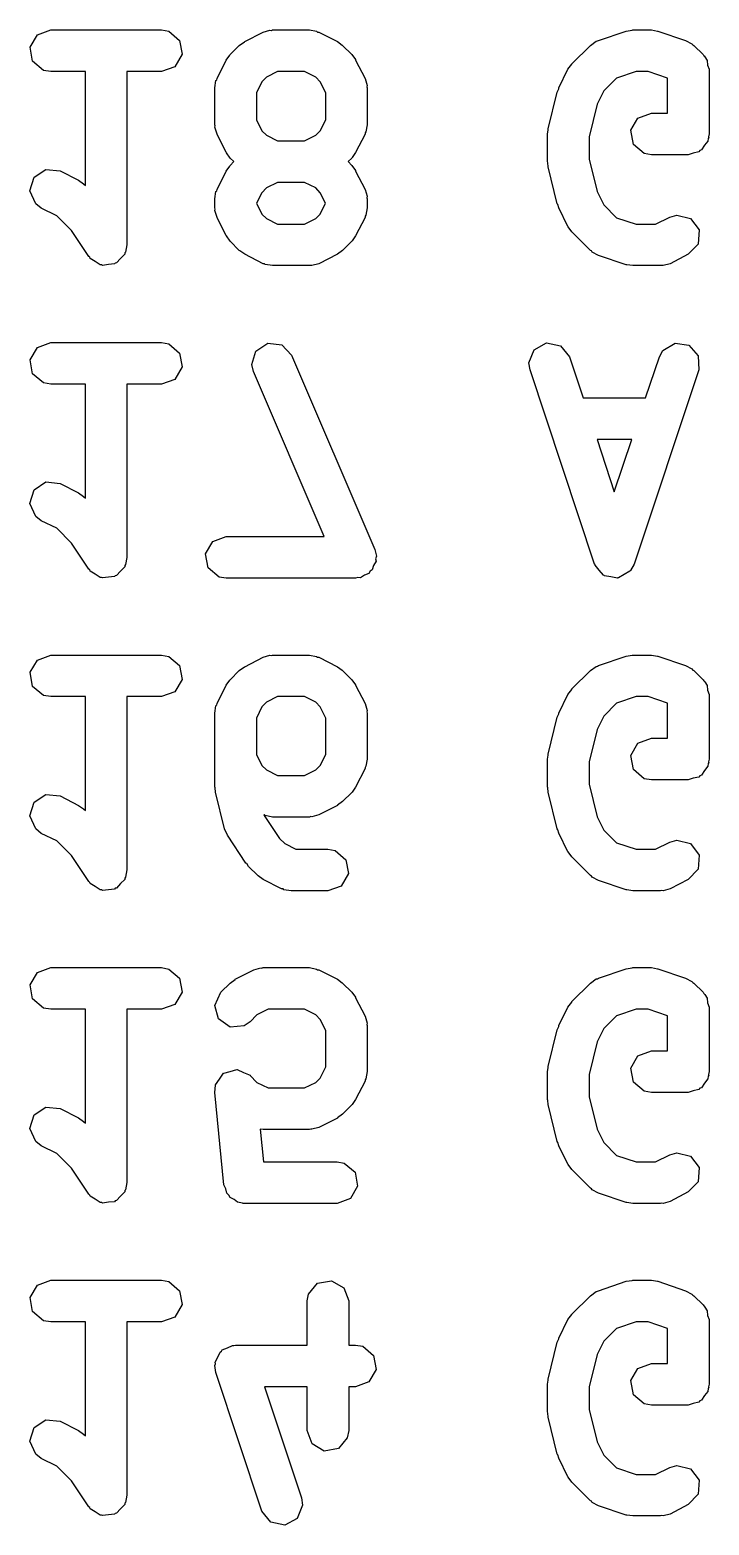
# Model space of a CAD drawing. Extents: x 101.2 to 197.2, y -144.3 to -85.8.
# Drawn here: x 113.16 to 115.61, y -114.36 to -108.96 of the extents above; entities that cross this region are included whole.
import ezdxf

# ---------------------------------------------------------------- set-up
doc = ezdxf.new("R2010")
doc.units = 0
doc.layers.add('BLACK', color=7, linetype='CONTINUOUS')

msp = doc.modelspace()

# ---------------------------------------------------------------- linework, layer by layer
at = {"layer": 'BLACK', "linetype": 'CONTINUOUS'}
for p, q in [((113.158, -109.026), (113.184, -108.982)), ((113.184, -108.982), (113.232, -108.964)), ((113.232, -108.964), (113.632, -108.964)), ((113.632, -108.964), (113.658, -108.969)), ((113.658, -108.969), (113.697, -109.002)), ((113.697, -109.002), (113.706, -109.052)), ((113.931, -109.007), (113.932, -109.006)), ((113.932, -109.006), (113.998, -108.972)), ((113.998, -108.972), (114.023, -108.965)), ((114.023, -108.965), (114.028, -108.966)), ((114.028, -108.966), (114.032, -108.964)), ((114.032, -108.964), (114.165, -108.964)), ((114.165, -108.964), (114.191, -108.969)), ((114.191, -108.969), (114.194, -108.972)), ((114.194, -108.972), (114.199, -108.972)), ((114.199, -108.972), (114.266, -109.006)), ((114.266, -109.006), (114.284, -109.019)), ((115.179, -109.02), (115.2, -109.005)), ((115.2, -109.005), (115.205, -109.004)), ((115.205, -109.004), (115.208, -109.002)), ((115.208, -109.002), (115.308, -108.968)), ((115.308, -108.968), (115.33, -108.965)), ((115.33, -108.965), (115.332, -108.964)), ((115.332, -108.964), (115.399, -108.964)), ((115.399, -108.964), (115.421, -108.968)), ((115.421, -108.968), (115.422, -108.968)), ((115.422, -108.968), (115.522, -109.002)), ((115.522, -109.002), (115.545, -109.014)), ((113.167, -109.077), (113.158, -109.026)), ((113.706, -109.052), (113.68, -109.097)), ((113.865, -109.073), (113.878, -109.055)), ((113.878, -109.055), (113.879, -109.053)), ((113.879, -109.053), (113.912, -109.02)), ((113.912, -109.02), (113.931, -109.007)), ((114.284, -109.019), (114.285, -109.02)), ((114.285, -109.02), (114.318, -109.053)), ((114.318, -109.053), (114.331, -109.071)), ((115.112, -109.086), (115.179, -109.02)), ((115.545, -109.014), (115.548, -109.018)), ((115.548, -109.018), (115.552, -109.02)), ((115.552, -109.02), (115.585, -109.053)), ((115.585, -109.053), (115.588, -109.057)), ((115.588, -109.057), (115.589, -109.058)), ((115.589, -109.058), (115.591, -109.061)), ((113.206, -109.11), (113.167, -109.077)), ((113.232, -109.114), (113.206, -109.11)), ((113.68, -109.097), (113.632, -109.114)), ((113.832, -109.139), (113.865, -109.073)), ((114.331, -109.071), (114.332, -109.073)), ((114.332, -109.073), (114.366, -109.139)), ((115.065, -109.173), (115.098, -109.106)), ((115.098, -109.106), (115.112, -109.088)), ((115.112, -109.088), (115.112, -109.086)), ((115.591, -109.061), (115.6, -109.074)), ((115.6, -109.074), (115.601, -109.091)), ((115.601, -109.091), (115.607, -109.106)), ((115.607, -109.106), (115.607, -109.339)), ((113.357, -109.114), (113.232, -109.114)), ((113.357, -109.525), (113.357, -109.114)), ((113.632, -109.114), (113.507, -109.114)), ((113.507, -109.114), (113.507, -109.739)), ((113.824, -109.173), (113.828, -109.147)), ((113.828, -109.147), (113.831, -109.144)), ((113.831, -109.144), (113.832, -109.139)), ((113.994, -109.151), (113.974, -109.191)), ((114.01, -109.134), (113.994, -109.151)), ((114.05, -109.114), (114.01, -109.134)), ((114.148, -109.114), (114.05, -109.114)), ((114.188, -109.134), (114.148, -109.114)), ((114.204, -109.151), (114.188, -109.134)), ((114.224, -109.191), (114.204, -109.151)), ((114.366, -109.139), (114.373, -109.164)), ((114.373, -109.164), (114.372, -109.169)), ((115.273, -109.138), (115.227, -109.184)), ((115.344, -109.114), (115.273, -109.138)), ((115.387, -109.114), (115.344, -109.114)), ((115.457, -109.138), (115.387, -109.114)), ((115.457, -109.264), (115.457, -109.138)), ((113.824, -109.306), (113.824, -109.173)), ((113.974, -109.191), (113.974, -109.288)), ((114.224, -109.288), (114.224, -109.191)), ((114.372, -109.169), (114.374, -109.173)), ((114.374, -109.173), (114.374, -109.306)), ((115.026, -109.321), (115.059, -109.188)), ((115.059, -109.188), (115.065, -109.176)), ((115.065, -109.176), (115.065, -109.173)), ((115.227, -109.184), (115.203, -109.232)), ((115.203, -109.232), (115.174, -109.349)), ((115.35, -109.282), (115.399, -109.264)), ((115.399, -109.264), (115.457, -109.264)), ((113.825, -109.31), (113.824, -109.306)), ((113.824, -109.315), (113.825, -109.31)), ((113.832, -109.34), (113.824, -109.315)), ((113.974, -109.288), (113.994, -109.328)), ((113.994, -109.328), (114.01, -109.344)), ((114.188, -109.344), (114.204, -109.328)), ((114.204, -109.328), (114.224, -109.288)), ((114.374, -109.306), (114.369, -109.332)), ((115.024, -109.339), (115.026, -109.325)), ((115.026, -109.325), (115.026, -109.321)), ((115.325, -109.326), (115.35, -109.282)), ((115.334, -109.377), (115.325, -109.326)), ((113.865, -109.406), (113.832, -109.34)), ((114.01, -109.344), (114.05, -109.364)), ((114.05, -109.364), (114.148, -109.364)), ((114.148, -109.364), (114.188, -109.344)), ((114.366, -109.34), (114.332, -109.406)), ((114.369, -109.332), (114.366, -109.335)), ((114.366, -109.335), (114.366, -109.34)), ((115.024, -109.439), (115.024, -109.339)), ((115.174, -109.349), (115.174, -109.43)), ((115.373, -109.41), (115.334, -109.377)), ((115.59, -109.38), (115.58, -109.397)), ((115.602, -109.365), (115.59, -109.38)), ((115.604, -109.355), (115.602, -109.365)), ((115.606, -109.352), (115.604, -109.355)), ((115.607, -109.339), (115.605, -109.349)), ((115.605, -109.349), (115.606, -109.352)), ((113.866, -109.407), (113.865, -109.406)), ((113.879, -109.426), (113.866, -109.407)), ((113.893, -109.439), (113.879, -109.426)), ((114.318, -109.426), (114.305, -109.439)), ((114.319, -109.424), (114.318, -109.426)), ((114.332, -109.406), (114.319, -109.424)), ((115.174, -109.43), (115.203, -109.547)), ((115.399, -109.414), (115.373, -109.41)), ((115.532, -109.414), (115.399, -109.414)), ((115.55, -109.408), (115.532, -109.414)), ((115.57, -109.404), (115.55, -109.408)), ((115.574, -109.399), (115.57, -109.404)), ((115.58, -109.397), (115.574, -109.399)), ((113.172, -109.495), (113.215, -109.467)), ((113.215, -109.467), (113.266, -109.472)), ((113.266, -109.472), (113.332, -109.506)), ((113.832, -109.539), (113.865, -109.473)), ((113.865, -109.473), (113.878, -109.455)), ((113.878, -109.455), (113.879, -109.453)), ((113.879, -109.453), (113.893, -109.439)), ((114.305, -109.439), (114.318, -109.453)), ((114.318, -109.453), (114.331, -109.471)), ((114.331, -109.471), (114.332, -109.473)), ((114.332, -109.473), (114.366, -109.539)), ((115.025, -109.443), (115.024, -109.439)), ((115.026, -109.458), (115.025, -109.443)), ((115.059, -109.591), (115.026, -109.458)), ((113.157, -109.544), (113.172, -109.495)), ((113.178, -109.591), (113.157, -109.544)), ((113.332, -109.506), (113.35, -109.519)), ((113.35, -109.519), (113.352, -109.52)), ((113.352, -109.52), (113.357, -109.525)), ((113.828, -109.547), (113.831, -109.544)), ((113.831, -109.544), (113.832, -109.539)), ((114.01, -109.534), (113.994, -109.551)), ((114.05, -109.514), (114.01, -109.534)), ((114.148, -109.514), (114.05, -109.514)), ((114.188, -109.534), (114.148, -109.514)), ((114.204, -109.551), (114.188, -109.534)), ((114.366, -109.539), (114.373, -109.564)), ((113.198, -109.607), (113.178, -109.591)), ((113.824, -109.573), (113.828, -109.547)), ((113.824, -109.606), (113.824, -109.573)), ((113.994, -109.551), (113.974, -109.589)), ((113.974, -109.589), (113.994, -109.628)), ((114.223, -109.589), (114.204, -109.551)), ((114.204, -109.628), (114.223, -109.589)), ((114.373, -109.564), (114.372, -109.569)), ((114.372, -109.569), (114.374, -109.573)), ((114.374, -109.573), (114.374, -109.606)), ((115.061, -109.594), (115.059, -109.591)), ((115.065, -109.606), (115.061, -109.594)), ((115.203, -109.547), (115.227, -109.595)), ((115.227, -109.595), (115.273, -109.641)), ((113.254, -109.634), (113.198, -109.607)), ((113.307, -109.687), (113.254, -109.634)), ((113.825, -109.61), (113.824, -109.606)), ((113.824, -109.615), (113.825, -109.61)), ((113.832, -109.64), (113.824, -109.615)), ((113.865, -109.706), (113.832, -109.64)), ((113.994, -109.628), (114.01, -109.644)), ((114.01, -109.644), (114.05, -109.664)), ((114.148, -109.664), (114.188, -109.644)), ((114.188, -109.644), (114.204, -109.628)), ((114.366, -109.64), (114.332, -109.706)), ((114.369, -109.632), (114.366, -109.635)), ((114.366, -109.635), (114.366, -109.64)), ((114.374, -109.606), (114.369, -109.632)), ((115.098, -109.673), (115.065, -109.606)), ((115.273, -109.641), (115.344, -109.664)), ((115.414, -109.664), (115.465, -109.639)), ((115.465, -109.639), (115.49, -109.632)), ((115.49, -109.632), (115.54, -109.644)), ((115.54, -109.644), (115.571, -109.685)), ((113.37, -109.781), (113.307, -109.687)), ((113.866, -109.707), (113.865, -109.706)), ((114.05, -109.664), (114.148, -109.664)), ((114.332, -109.706), (114.319, -109.724)), ((115.099, -109.674), (115.098, -109.673)), ((115.112, -109.692), (115.099, -109.674)), ((115.179, -109.759), (115.112, -109.692)), ((115.344, -109.664), (115.414, -109.664)), ((115.571, -109.685), (115.567, -109.736)), ((113.507, -109.739), (113.502, -109.765)), ((113.879, -109.726), (113.866, -109.707)), ((113.912, -109.759), (113.879, -109.726)), ((113.914, -109.76), (113.912, -109.759)), ((113.932, -109.773), (113.914, -109.76)), ((114.285, -109.759), (114.267, -109.772)), ((114.318, -109.726), (114.285, -109.759)), ((114.319, -109.724), (114.318, -109.726)), ((115.183, -109.761), (115.179, -109.759)), ((115.567, -109.736), (115.532, -109.773)), ((113.373, -109.784), (113.37, -109.781)), ((113.375, -109.788), (113.373, -109.784)), ((113.393, -109.799), (113.375, -109.788)), ((113.411, -109.811), (113.393, -109.799)), ((113.415, -109.811), (113.411, -109.811)), ((113.419, -109.813), (113.415, -109.811)), ((113.44, -109.81), (113.419, -109.813)), ((113.462, -109.808), (113.44, -109.81)), ((113.465, -109.805), (113.462, -109.808)), ((113.47, -109.804), (113.465, -109.805)), ((113.484, -109.788), (113.47, -109.804)), ((113.499, -109.773), (113.484, -109.788)), ((113.5, -109.768), (113.499, -109.773)), ((113.502, -109.765), (113.5, -109.768)), ((113.998, -109.807), (113.932, -109.773)), ((114.003, -109.807), (113.998, -109.807)), ((114.006, -109.81), (114.003, -109.807)), ((114.032, -109.814), (114.006, -109.81)), ((114.165, -109.814), (114.032, -109.814)), ((114.17, -109.813), (114.165, -109.814)), ((114.174, -109.814), (114.17, -109.813)), ((114.199, -109.807), (114.174, -109.814)), ((114.266, -109.773), (114.199, -109.807)), ((114.267, -109.772), (114.266, -109.773)), ((115.185, -109.765), (115.183, -109.761)), ((115.208, -109.777), (115.185, -109.765)), ((115.308, -109.811), (115.208, -109.777)), ((115.31, -109.811), (115.308, -109.811)), ((115.332, -109.814), (115.31, -109.811)), ((115.432, -109.814), (115.332, -109.814)), ((115.436, -109.813), (115.432, -109.814)), ((115.441, -109.814), (115.436, -109.813)), ((115.466, -109.807), (115.441, -109.814)), ((115.532, -109.773), (115.466, -109.807)), ((113.158, -110.153), (113.184, -110.109)), ((113.184, -110.109), (113.232, -110.091)), ((113.232, -110.091), (113.632, -110.091)), ((113.632, -110.091), (113.658, -110.096)), ((113.658, -110.096), (113.697, -110.129)), ((113.697, -110.129), (113.706, -110.179)), ((113.957, -110.171), (113.972, -110.122)), ((113.972, -110.122), (114.015, -110.093)), ((114.015, -110.093), (114.066, -110.1)), ((114.066, -110.1), (114.101, -110.137)), ((114.101, -110.137), (114.401, -110.837)), ((114.957, -110.164), (114.976, -110.117)), ((114.976, -110.117), (115.021, -110.092)), ((115.021, -110.092), (115.071, -110.103)), ((115.071, -110.103), (115.103, -110.143)), ((115.428, -110.143), (115.44, -110.12)), ((115.44, -110.12), (115.484, -110.093)), ((115.484, -110.093), (115.534, -110.101)), ((115.534, -110.101), (115.568, -110.139)), ((113.167, -110.204), (113.158, -110.153)), ((113.706, -110.179), (113.68, -110.224)), ((113.963, -110.196), (113.957, -110.171)), ((114.961, -110.19), (114.957, -110.164)), ((115.194, -110.89), (114.961, -110.19)), ((115.103, -110.143), (115.153, -110.291)), ((115.57, -110.19), (115.337, -110.89)), ((115.378, -110.291), (115.428, -110.143)), ((115.568, -110.139), (115.57, -110.19)), ((113.206, -110.237), (113.167, -110.204)), ((113.232, -110.241), (113.206, -110.237)), ((113.357, -110.241), (113.232, -110.241)), ((113.357, -110.652), (113.357, -110.241)), ((113.632, -110.241), (113.507, -110.241)), ((113.507, -110.241), (113.507, -110.866)), ((113.68, -110.224), (113.632, -110.241)), ((114.218, -110.791), (113.963, -110.196)), ((115.153, -110.291), (115.378, -110.291)), ((115.328, -110.441), (115.203, -110.441)), ((115.203, -110.441), (115.265, -110.629)), ((115.265, -110.629), (115.328, -110.441)), ((113.157, -110.671), (113.172, -110.622)), ((113.172, -110.622), (113.215, -110.594)), ((113.215, -110.594), (113.266, -110.599)), ((113.266, -110.599), (113.332, -110.633)), ((113.178, -110.718), (113.157, -110.671)), ((113.332, -110.633), (113.35, -110.646)), ((113.35, -110.646), (113.352, -110.647)), ((113.352, -110.647), (113.357, -110.652)), ((113.198, -110.734), (113.178, -110.718)), ((113.254, -110.761), (113.198, -110.734)), ((113.307, -110.814), (113.254, -110.761)), ((113.37, -110.908), (113.307, -110.814)), ((113.791, -110.853), (113.817, -110.809)), ((113.817, -110.809), (113.865, -110.791)), ((113.865, -110.791), (114.218, -110.791)), ((114.401, -110.837), (114.407, -110.862)), ((113.502, -110.892), (113.5, -110.895)), ((113.507, -110.866), (113.502, -110.892)), ((113.8, -110.904), (113.791, -110.853)), ((114.406, -110.879), (114.397, -110.895)), ((114.407, -110.862), (114.404, -110.871)), ((114.404, -110.871), (114.406, -110.879)), ((115.196, -110.892), (115.194, -110.89)), ((115.196, -110.894), (115.196, -110.892)), ((115.337, -110.89), (115.324, -110.913)), ((113.373, -110.911), (113.37, -110.908)), ((113.375, -110.915), (113.373, -110.911)), ((113.393, -110.926), (113.375, -110.915)), ((113.411, -110.938), (113.393, -110.926)), ((113.415, -110.938), (113.411, -110.938)), ((113.419, -110.94), (113.415, -110.938)), ((113.44, -110.937), (113.419, -110.94)), ((113.462, -110.935), (113.44, -110.937)), ((113.465, -110.932), (113.462, -110.935)), ((113.47, -110.931), (113.465, -110.932)), ((113.484, -110.915), (113.47, -110.931)), ((113.499, -110.9), (113.484, -110.915)), ((113.5, -110.895), (113.499, -110.9)), ((113.84, -110.937), (113.8, -110.904)), ((113.865, -110.941), (113.84, -110.937)), ((114.332, -110.941), (113.865, -110.941)), ((114.34, -110.938), (114.332, -110.941)), ((114.349, -110.939), (114.34, -110.938)), ((114.364, -110.93), (114.349, -110.939)), ((114.38, -110.924), (114.364, -110.93)), ((114.385, -110.916), (114.38, -110.924)), ((114.392, -110.911), (114.385, -110.916)), ((114.397, -110.895), (114.392, -110.911)), ((115.211, -110.912), (115.196, -110.894)), ((115.226, -110.93), (115.211, -110.912)), ((115.228, -110.931), (115.226, -110.93)), ((115.23, -110.932), (115.228, -110.931)), ((115.253, -110.936), (115.23, -110.932)), ((115.276, -110.941), (115.253, -110.936)), ((115.278, -110.94), (115.276, -110.941)), ((115.28, -110.94), (115.278, -110.94)), ((115.301, -110.928), (115.28, -110.94)), ((115.321, -110.916), (115.301, -110.928)), ((115.322, -110.914), (115.321, -110.916)), ((115.324, -110.913), (115.322, -110.914)), ((113.158, -111.28), (113.184, -111.236)), ((113.184, -111.236), (113.232, -111.218)), ((113.232, -111.218), (113.632, -111.218)), ((113.632, -111.218), (113.658, -111.223)), ((113.658, -111.223), (113.697, -111.256)), ((113.697, -111.256), (113.706, -111.306)), ((113.912, -111.274), (113.931, -111.261)), ((113.931, -111.261), (113.932, -111.26)), ((113.932, -111.26), (113.998, -111.226)), ((113.998, -111.226), (114.023, -111.219)), ((114.023, -111.219), (114.028, -111.22)), ((114.028, -111.22), (114.032, -111.218)), ((114.032, -111.218), (114.165, -111.218)), ((114.165, -111.218), (114.191, -111.223)), ((114.191, -111.223), (114.194, -111.226)), ((114.194, -111.226), (114.199, -111.226)), ((114.199, -111.226), (114.266, -111.26)), ((114.266, -111.26), (114.284, -111.273)), ((115.179, -111.274), (115.2, -111.259)), ((115.2, -111.259), (115.205, -111.258)), ((115.205, -111.258), (115.208, -111.256)), ((115.208, -111.256), (115.308, -111.222)), ((115.308, -111.222), (115.33, -111.219)), ((115.33, -111.219), (115.332, -111.218)), ((115.332, -111.218), (115.399, -111.218)), ((115.399, -111.218), (115.421, -111.222)), ((115.421, -111.222), (115.422, -111.222)), ((115.422, -111.222), (115.522, -111.256)), ((115.522, -111.256), (115.545, -111.268)), ((115.545, -111.268), (115.548, -111.272)), ((113.167, -111.331), (113.158, -111.28)), ((113.706, -111.306), (113.68, -111.351)), ((113.865, -111.327), (113.878, -111.309)), ((113.878, -111.309), (113.879, -111.307)), ((113.879, -111.307), (113.912, -111.274)), ((114.284, -111.273), (114.285, -111.274)), ((114.285, -111.274), (114.318, -111.307)), ((114.318, -111.307), (114.331, -111.325)), ((115.112, -111.34), (115.179, -111.274)), ((115.548, -111.272), (115.552, -111.274)), ((115.552, -111.274), (115.585, -111.307)), ((115.585, -111.307), (115.588, -111.311)), ((115.588, -111.311), (115.589, -111.312)), ((115.589, -111.312), (115.591, -111.315)), ((115.591, -111.315), (115.6, -111.328)), ((113.206, -111.364), (113.167, -111.331)), ((113.232, -111.368), (113.206, -111.364)), ((113.357, -111.368), (113.232, -111.368)), ((113.357, -111.779), (113.357, -111.368)), ((113.632, -111.368), (113.507, -111.368)), ((113.507, -111.368), (113.507, -111.993)), ((113.68, -111.351), (113.632, -111.368)), ((113.832, -111.393), (113.865, -111.327)), ((114.05, -111.368), (114.01, -111.388)), ((114.148, -111.368), (114.05, -111.368)), ((114.188, -111.388), (114.148, -111.368)), ((114.331, -111.325), (114.332, -111.327)), ((114.332, -111.327), (114.366, -111.393)), ((115.065, -111.427), (115.098, -111.36)), ((115.098, -111.36), (115.112, -111.342)), ((115.112, -111.342), (115.112, -111.34)), ((115.344, -111.368), (115.273, -111.392)), ((115.387, -111.368), (115.344, -111.368)), ((115.457, -111.392), (115.387, -111.368)), ((115.6, -111.328), (115.601, -111.345)), ((115.601, -111.345), (115.607, -111.36)), ((115.607, -111.36), (115.607, -111.593)), ((113.824, -111.427), (113.828, -111.401)), ((113.824, -111.693), (113.824, -111.427)), ((113.828, -111.401), (113.831, -111.398)), ((113.831, -111.398), (113.832, -111.393)), ((113.994, -111.405), (113.974, -111.445)), ((114.01, -111.388), (113.994, -111.405)), ((114.204, -111.405), (114.188, -111.388)), ((114.224, -111.445), (114.204, -111.405)), ((114.366, -111.393), (114.373, -111.418)), ((114.373, -111.418), (114.372, -111.423)), ((114.372, -111.423), (114.374, -111.427)), ((114.374, -111.427), (114.374, -111.593)), ((115.059, -111.442), (115.065, -111.43)), ((115.065, -111.43), (115.065, -111.427)), ((115.273, -111.392), (115.227, -111.438)), ((115.457, -111.518), (115.457, -111.392)), ((113.974, -111.445), (113.974, -111.576)), ((114.224, -111.576), (114.224, -111.445)), ((115.026, -111.575), (115.059, -111.442)), ((115.227, -111.438), (115.203, -111.486)), ((115.203, -111.486), (115.174, -111.603)), ((115.325, -111.58), (115.35, -111.536)), ((115.35, -111.536), (115.399, -111.518)), ((115.399, -111.518), (115.457, -111.518)), ((113.974, -111.576), (113.994, -111.616)), ((114.204, -111.616), (114.224, -111.576)), ((114.374, -111.593), (114.369, -111.619)), ((115.024, -111.593), (115.026, -111.579)), ((115.024, -111.693), (115.024, -111.593)), ((115.026, -111.579), (115.026, -111.575)), ((115.334, -111.631), (115.325, -111.58)), ((115.607, -111.593), (115.605, -111.603)), ((113.994, -111.616), (114.01, -111.632)), ((114.01, -111.632), (114.05, -111.652)), ((114.148, -111.652), (114.188, -111.632)), ((114.188, -111.632), (114.204, -111.616)), ((114.366, -111.627), (114.332, -111.694)), ((114.369, -111.619), (114.366, -111.623)), ((114.366, -111.623), (114.366, -111.627)), ((115.174, -111.603), (115.174, -111.684)), ((115.373, -111.664), (115.334, -111.631)), ((115.59, -111.634), (115.58, -111.651)), ((115.602, -111.619), (115.59, -111.634)), ((115.604, -111.609), (115.602, -111.619)), ((115.606, -111.606), (115.604, -111.609)), ((115.605, -111.603), (115.606, -111.606)), ((113.825, -111.697), (113.824, -111.693)), ((113.826, -111.712), (113.825, -111.697)), ((114.05, -111.652), (114.148, -111.652)), ((114.332, -111.694), (114.319, -111.712)), ((115.025, -111.697), (115.024, -111.693)), ((115.026, -111.712), (115.025, -111.697)), ((115.174, -111.684), (115.203, -111.801)), ((115.399, -111.668), (115.373, -111.664)), ((115.532, -111.668), (115.399, -111.668)), ((115.55, -111.662), (115.532, -111.668)), ((115.57, -111.658), (115.55, -111.662)), ((115.574, -111.653), (115.57, -111.658)), ((115.58, -111.651), (115.574, -111.653)), ((113.157, -111.798), (113.172, -111.749)), ((113.172, -111.749), (113.215, -111.721)), ((113.215, -111.721), (113.266, -111.726)), ((113.266, -111.726), (113.332, -111.76)), ((113.859, -111.845), (113.826, -111.712)), ((114.285, -111.746), (114.267, -111.759)), ((114.318, -111.713), (114.285, -111.746)), ((114.319, -111.712), (114.318, -111.713)), ((115.059, -111.845), (115.026, -111.712)), ((113.178, -111.845), (113.157, -111.798)), ((113.332, -111.76), (113.35, -111.773)), ((113.35, -111.773), (113.352, -111.774)), ((113.352, -111.774), (113.357, -111.779)), ((114.003, -111.794), (114.001, -111.794)), ((114.001, -111.794), (114.002, -111.796)), ((114.002, -111.796), (114.057, -111.879)), ((114.006, -111.797), (114.003, -111.794)), ((114.032, -111.802), (114.006, -111.797)), ((114.165, -111.802), (114.032, -111.802)), ((114.17, -111.8), (114.165, -111.802)), ((114.174, -111.801), (114.17, -111.8)), ((114.199, -111.794), (114.174, -111.801)), ((114.266, -111.761), (114.199, -111.794)), ((114.267, -111.759), (114.266, -111.761)), ((115.203, -111.801), (115.227, -111.849)), ((113.198, -111.861), (113.178, -111.845)), ((113.254, -111.888), (113.198, -111.861)), ((113.87, -111.868), (113.859, -111.845)), ((113.859, -111.845), (113.859, -111.845)), ((115.061, -111.848), (115.059, -111.845)), ((115.065, -111.86), (115.061, -111.848)), ((115.098, -111.927), (115.065, -111.86)), ((115.227, -111.849), (115.273, -111.895)), ((113.307, -111.941), (113.254, -111.888)), ((113.936, -111.968), (113.87, -111.868)), ((114.057, -111.879), (114.076, -111.898)), ((114.076, -111.898), (114.116, -111.918)), ((115.273, -111.895), (115.344, -111.918)), ((115.414, -111.918), (115.465, -111.893)), ((115.465, -111.893), (115.49, -111.886)), ((115.49, -111.886), (115.54, -111.898)), ((115.54, -111.898), (115.571, -111.939)), ((113.37, -112.035), (113.307, -111.941)), ((113.939, -111.97), (113.936, -111.968)), ((113.946, -111.98), (113.939, -111.97)), ((114.116, -111.918), (114.232, -111.918)), ((114.232, -111.918), (114.258, -111.923)), ((114.258, -111.923), (114.297, -111.956)), ((114.297, -111.956), (114.306, -112.006)), ((115.099, -111.928), (115.098, -111.927)), ((115.112, -111.946), (115.099, -111.928)), ((115.179, -112.013), (115.112, -111.946)), ((115.344, -111.918), (115.414, -111.918)), ((115.571, -111.939), (115.567, -111.99)), ((113.5, -112.022), (113.499, -112.027)), ((113.502, -112.019), (113.5, -112.022)), ((113.507, -111.993), (113.502, -112.019)), ((113.979, -112.013), (113.946, -111.98)), ((113.98, -112.014), (113.979, -112.013)), ((113.998, -112.027), (113.98, -112.014)), ((114.306, -112.006), (114.28, -112.051)), ((115.183, -112.015), (115.179, -112.013)), ((115.185, -112.019), (115.183, -112.015)), ((115.208, -112.031), (115.185, -112.019)), ((115.567, -111.99), (115.532, -112.027)), ((113.373, -112.038), (113.37, -112.035)), ((113.375, -112.042), (113.373, -112.038)), ((113.393, -112.053), (113.375, -112.042)), ((113.411, -112.065), (113.393, -112.053)), ((113.415, -112.065), (113.411, -112.065)), ((113.419, -112.067), (113.415, -112.065)), ((113.44, -112.064), (113.419, -112.067)), ((113.462, -112.062), (113.44, -112.064)), ((113.465, -112.059), (113.462, -112.062)), ((113.47, -112.058), (113.465, -112.059)), ((113.484, -112.042), (113.47, -112.058)), ((113.499, -112.027), (113.484, -112.042)), ((114.065, -112.061), (113.998, -112.027)), ((114.07, -112.061), (114.065, -112.061)), ((114.073, -112.064), (114.07, -112.061)), ((114.099, -112.068), (114.073, -112.064)), ((114.232, -112.068), (114.099, -112.068)), ((114.28, -112.051), (114.232, -112.068)), ((115.308, -112.065), (115.208, -112.031)), ((115.31, -112.065), (115.308, -112.065)), ((115.332, -112.068), (115.31, -112.065)), ((115.432, -112.068), (115.332, -112.068)), ((115.436, -112.067), (115.432, -112.068)), ((115.441, -112.068), (115.436, -112.067)), ((115.466, -112.061), (115.441, -112.068)), ((115.532, -112.027), (115.466, -112.061)), ((113.184, -112.363), (113.232, -112.345)), ((113.232, -112.345), (113.632, -112.345)), ((113.632, -112.345), (113.658, -112.35)), ((113.965, -112.353), (113.99, -112.346)), ((113.99, -112.346), (113.994, -112.347)), ((113.994, -112.347), (113.999, -112.345)), ((113.999, -112.345), (114.165, -112.345)), ((114.165, -112.345), (114.191, -112.35)), ((115.308, -112.349), (115.33, -112.346)), ((115.33, -112.346), (115.332, -112.345)), ((115.332, -112.345), (115.399, -112.345)), ((115.399, -112.345), (115.421, -112.349)), ((113.158, -112.407), (113.184, -112.363)), ((113.658, -112.35), (113.697, -112.383)), ((113.697, -112.383), (113.706, -112.433)), ((113.846, -112.434), (113.879, -112.401)), ((113.879, -112.401), (113.897, -112.388)), ((113.897, -112.388), (113.898, -112.387)), ((113.898, -112.387), (113.965, -112.353)), ((114.191, -112.35), (114.194, -112.353)), ((114.194, -112.353), (114.199, -112.353)), ((114.199, -112.353), (114.266, -112.387)), ((114.266, -112.387), (114.284, -112.4)), ((114.284, -112.4), (114.285, -112.401)), ((114.285, -112.401), (114.318, -112.434)), ((115.112, -112.467), (115.179, -112.401)), ((115.179, -112.401), (115.2, -112.386)), ((115.2, -112.386), (115.205, -112.385)), ((115.205, -112.385), (115.208, -112.383)), ((115.208, -112.383), (115.308, -112.349)), ((115.421, -112.349), (115.422, -112.349)), ((115.422, -112.349), (115.522, -112.383)), ((115.522, -112.383), (115.545, -112.395)), ((115.545, -112.395), (115.548, -112.399)), ((115.548, -112.399), (115.552, -112.401)), ((115.552, -112.401), (115.585, -112.434)), ((113.167, -112.458), (113.158, -112.407)), ((113.706, -112.433), (113.68, -112.478)), ((113.824, -112.481), (113.846, -112.434)), ((114.318, -112.434), (114.331, -112.452)), ((114.331, -112.452), (114.332, -112.454)), ((114.332, -112.454), (114.366, -112.52)), ((115.585, -112.434), (115.588, -112.438)), ((115.588, -112.438), (115.589, -112.439)), ((115.589, -112.439), (115.591, -112.442)), ((115.591, -112.442), (115.6, -112.455)), ((115.6, -112.455), (115.601, -112.472)), ((113.206, -112.491), (113.167, -112.458)), ((113.232, -112.495), (113.206, -112.491)), ((113.357, -112.495), (113.232, -112.495)), ((113.357, -112.906), (113.357, -112.495)), ((113.632, -112.495), (113.507, -112.495)), ((113.507, -112.495), (113.507, -113.12)), ((113.68, -112.478), (113.632, -112.495)), ((113.837, -112.53), (113.824, -112.481)), ((114.016, -112.495), (113.976, -112.515)), ((114.148, -112.495), (114.016, -112.495)), ((114.188, -112.515), (114.148, -112.495)), ((115.065, -112.554), (115.098, -112.487)), ((115.098, -112.487), (115.112, -112.469)), ((115.112, -112.469), (115.112, -112.467)), ((115.344, -112.495), (115.273, -112.519)), ((115.387, -112.495), (115.344, -112.495)), ((115.457, -112.519), (115.387, -112.495)), ((115.601, -112.472), (115.607, -112.487)), ((115.607, -112.487), (115.607, -112.72)), ((113.879, -112.56), (113.837, -112.53)), ((113.93, -112.555), (113.879, -112.56)), ((113.952, -112.54), (113.93, -112.555)), ((113.976, -112.515), (113.952, -112.54)), ((114.204, -112.532), (114.188, -112.515)), ((114.224, -112.572), (114.204, -112.532)), ((114.366, -112.52), (114.373, -112.545)), ((114.373, -112.545), (114.372, -112.55)), ((114.372, -112.55), (114.374, -112.554)), ((114.374, -112.554), (114.374, -112.72)), ((115.059, -112.569), (115.065, -112.557)), ((115.065, -112.557), (115.065, -112.554)), ((115.273, -112.519), (115.227, -112.565)), ((115.457, -112.645), (115.457, -112.519)), ((114.224, -112.703), (114.224, -112.572)), ((115.026, -112.702), (115.059, -112.569)), ((115.203, -112.613), (115.174, -112.73)), ((115.227, -112.565), (115.203, -112.613)), ((115.325, -112.707), (115.35, -112.663)), ((115.35, -112.663), (115.399, -112.645)), ((115.399, -112.645), (115.457, -112.645)), ((113.856, -112.726), (113.88, -112.719)), ((113.88, -112.719), (113.904, -112.712)), ((113.904, -112.712), (113.905, -112.713)), ((113.905, -112.713), (113.905, -112.712)), ((113.905, -112.712), (113.928, -112.723)), ((113.928, -112.723), (113.951, -112.733)), ((114.204, -112.743), (114.224, -112.703)), ((114.374, -112.72), (114.369, -112.746)), ((115.024, -112.72), (115.026, -112.706)), ((115.024, -112.82), (115.024, -112.72)), ((115.026, -112.706), (115.026, -112.702)), ((115.334, -112.758), (115.325, -112.707)), ((115.607, -112.72), (115.605, -112.73)), ((113.824, -112.795), (113.826, -112.769)), ((113.826, -112.768), (113.841, -112.747)), ((113.826, -112.769), (113.826, -112.768)), ((113.826, -112.768), (113.826, -112.768)), ((113.841, -112.747), (113.855, -112.726)), ((113.855, -112.726), (113.855, -112.726)), ((113.855, -112.726), (113.856, -112.726)), ((113.951, -112.733), (113.951, -112.734)), ((113.951, -112.734), (113.952, -112.734)), ((113.952, -112.734), (113.976, -112.759)), ((113.976, -112.759), (114.016, -112.779)), ((114.016, -112.779), (114.148, -112.779)), ((114.148, -112.779), (114.188, -112.759)), ((114.188, -112.759), (114.204, -112.743)), ((114.366, -112.754), (114.332, -112.821)), ((114.369, -112.746), (114.366, -112.75)), ((114.366, -112.75), (114.366, -112.754)), ((115.174, -112.73), (115.174, -112.811)), ((115.373, -112.791), (115.334, -112.758)), ((115.58, -112.778), (115.574, -112.78)), ((115.59, -112.761), (115.58, -112.778)), ((115.602, -112.746), (115.59, -112.761)), ((115.604, -112.736), (115.602, -112.746)), ((115.606, -112.733), (115.604, -112.736)), ((115.605, -112.73), (115.606, -112.733)), ((113.857, -113.128), (113.824, -112.795)), ((114.332, -112.821), (114.319, -112.839)), ((115.025, -112.824), (115.024, -112.82)), ((115.026, -112.839), (115.025, -112.824)), ((115.174, -112.811), (115.203, -112.928)), ((115.399, -112.795), (115.373, -112.791)), ((115.532, -112.795), (115.399, -112.795)), ((115.55, -112.789), (115.532, -112.795)), ((115.57, -112.785), (115.55, -112.789)), ((115.574, -112.78), (115.57, -112.785)), ((113.157, -112.925), (113.172, -112.876)), ((113.172, -112.876), (113.215, -112.848)), ((113.215, -112.848), (113.266, -112.853)), ((113.266, -112.853), (113.332, -112.887)), ((113.332, -112.887), (113.35, -112.9)), ((114.267, -112.886), (114.266, -112.888)), ((114.285, -112.873), (114.267, -112.886)), ((114.318, -112.84), (114.285, -112.873)), ((114.319, -112.839), (114.318, -112.84)), ((115.059, -112.972), (115.026, -112.839)), ((113.178, -112.972), (113.157, -112.925)), ((113.35, -112.9), (113.352, -112.901)), ((113.352, -112.901), (113.357, -112.906)), ((113.999, -112.929), (113.988, -112.927)), ((113.988, -112.927), (114, -113.045)), ((114.165, -112.929), (113.999, -112.929)), ((114.17, -112.927), (114.165, -112.929)), ((114.174, -112.928), (114.17, -112.927)), ((114.199, -112.921), (114.174, -112.928)), ((114.266, -112.888), (114.199, -112.921)), ((115.203, -112.928), (115.227, -112.976)), ((113.198, -112.988), (113.178, -112.972)), ((113.254, -113.015), (113.198, -112.988)), ((115.061, -112.975), (115.059, -112.972)), ((115.065, -112.987), (115.061, -112.975)), ((115.098, -113.054), (115.065, -112.987)), ((115.227, -112.976), (115.273, -113.022)), ((113.307, -113.068), (113.254, -113.015)), ((114, -113.045), (114.265, -113.045)), ((114.265, -113.045), (114.291, -113.05)), ((115.273, -113.022), (115.344, -113.045)), ((115.344, -113.045), (115.414, -113.045)), ((115.414, -113.045), (115.465, -113.02)), ((115.465, -113.02), (115.49, -113.013)), ((115.49, -113.013), (115.54, -113.025)), ((115.54, -113.025), (115.571, -113.066)), ((113.37, -113.162), (113.307, -113.068)), ((114.291, -113.05), (114.33, -113.083)), ((114.33, -113.083), (114.339, -113.133)), ((115.099, -113.055), (115.098, -113.054)), ((115.112, -113.073), (115.099, -113.055)), ((115.179, -113.14), (115.112, -113.073)), ((115.571, -113.066), (115.567, -113.117)), ((113.499, -113.154), (113.484, -113.169)), ((113.5, -113.149), (113.499, -113.154)), ((113.502, -113.146), (113.5, -113.149)), ((113.507, -113.12), (113.502, -113.146)), ((113.864, -113.142), (113.857, -113.128)), ((113.867, -113.158), (113.864, -113.142)), ((114.339, -113.133), (114.314, -113.178)), ((115.183, -113.142), (115.179, -113.14)), ((115.185, -113.146), (115.183, -113.142)), ((115.208, -113.158), (115.185, -113.146)), ((115.532, -113.154), (115.466, -113.188)), ((115.567, -113.117), (115.532, -113.154)), ((113.373, -113.165), (113.37, -113.162)), ((113.375, -113.169), (113.373, -113.165)), ((113.393, -113.18), (113.375, -113.169)), ((113.411, -113.192), (113.393, -113.18)), ((113.415, -113.192), (113.411, -113.192)), ((113.419, -113.194), (113.415, -113.192)), ((113.44, -113.191), (113.419, -113.194)), ((113.462, -113.189), (113.44, -113.191)), ((113.465, -113.186), (113.462, -113.189)), ((113.47, -113.185), (113.465, -113.186)), ((113.484, -113.169), (113.47, -113.185)), ((113.875, -113.165), (113.867, -113.158)), ((113.88, -113.174), (113.875, -113.165)), ((113.894, -113.181), (113.88, -113.174)), ((113.906, -113.191), (113.894, -113.181)), ((113.924, -113.194), (113.906, -113.191)), ((113.926, -113.195), (113.924, -113.194)), ((113.928, -113.195), (113.926, -113.195)), ((113.932, -113.195), (113.928, -113.195)), ((114.265, -113.195), (113.932, -113.195)), ((114.314, -113.178), (114.265, -113.195)), ((115.308, -113.192), (115.208, -113.158)), ((115.31, -113.192), (115.308, -113.192)), ((115.332, -113.195), (115.31, -113.192)), ((115.432, -113.195), (115.332, -113.195)), ((115.436, -113.194), (115.432, -113.195)), ((115.441, -113.195), (115.436, -113.194)), ((115.466, -113.188), (115.441, -113.195)), ((113.184, -113.49), (113.232, -113.472)), ((113.232, -113.472), (113.632, -113.472)), ((113.632, -113.472), (113.658, -113.477)), ((113.658, -113.477), (113.697, -113.51)), ((114.195, -113.483), (114.245, -113.474)), ((114.245, -113.474), (114.289, -113.499)), ((115.208, -113.51), (115.308, -113.476)), ((115.308, -113.476), (115.33, -113.473)), ((115.33, -113.473), (115.332, -113.472)), ((115.332, -113.472), (115.399, -113.472)), ((115.399, -113.472), (115.421, -113.476)), ((115.421, -113.476), (115.422, -113.476)), ((115.422, -113.476), (115.522, -113.51)), ((113.158, -113.534), (113.184, -113.49)), ((113.167, -113.585), (113.158, -113.534)), ((113.697, -113.51), (113.706, -113.56)), ((114.157, -113.547), (114.162, -113.522)), ((114.162, -113.522), (114.195, -113.483)), ((114.289, -113.499), (114.307, -113.547)), ((115.112, -113.594), (115.179, -113.528)), ((115.179, -113.528), (115.2, -113.513)), ((115.2, -113.513), (115.205, -113.512)), ((115.205, -113.512), (115.208, -113.51)), ((115.522, -113.51), (115.545, -113.522)), ((115.545, -113.522), (115.548, -113.526)), ((115.548, -113.526), (115.552, -113.528)), ((115.552, -113.528), (115.585, -113.561)), ((113.206, -113.618), (113.167, -113.585)), ((113.706, -113.56), (113.68, -113.605)), ((114.157, -113.706), (114.157, -113.547)), ((114.307, -113.547), (114.307, -113.706)), ((115.585, -113.561), (115.588, -113.565)), ((115.588, -113.565), (115.589, -113.566)), ((115.589, -113.566), (115.591, -113.569)), ((115.591, -113.569), (115.6, -113.582)), ((115.6, -113.582), (115.601, -113.599)), ((113.232, -113.622), (113.206, -113.618)), ((113.357, -113.622), (113.232, -113.622)), ((113.357, -114.033), (113.357, -113.622)), ((113.632, -113.622), (113.507, -113.622)), ((113.507, -113.622), (113.507, -114.247)), ((113.68, -113.605), (113.632, -113.622)), ((115.065, -113.681), (115.098, -113.614)), ((115.098, -113.614), (115.112, -113.596)), ((115.112, -113.596), (115.112, -113.594)), ((115.344, -113.622), (115.273, -113.646)), ((115.387, -113.622), (115.344, -113.622)), ((115.457, -113.646), (115.387, -113.622)), ((115.601, -113.599), (115.607, -113.614)), ((115.607, -113.614), (115.607, -113.847)), ((115.026, -113.829), (115.059, -113.696)), ((115.059, -113.696), (115.065, -113.684)), ((115.065, -113.684), (115.065, -113.681)), ((115.227, -113.692), (115.203, -113.74)), ((115.273, -113.646), (115.227, -113.692)), ((115.457, -113.772), (115.457, -113.646)), ((113.825, -113.768), (113.835, -113.75)), ((113.835, -113.75), (113.843, -113.731)), ((113.843, -113.731), (113.848, -113.728)), ((113.848, -113.728), (113.85, -113.723)), ((113.85, -113.723), (113.87, -113.716)), ((113.87, -113.716), (113.888, -113.707)), ((113.888, -113.707), (113.893, -113.708)), ((113.893, -113.708), (113.899, -113.706)), ((113.899, -113.706), (114.157, -113.706)), ((114.307, -113.706), (114.332, -113.706)), ((114.332, -113.706), (114.358, -113.71)), ((114.358, -113.71), (114.397, -113.743)), ((114.397, -113.743), (114.406, -113.794)), ((115.203, -113.74), (115.174, -113.857)), ((113.824, -113.779), (113.826, -113.773)), ((113.828, -113.805), (113.824, -113.779)), ((113.826, -113.773), (113.825, -113.768)), ((114.406, -113.794), (114.38, -113.838)), ((115.325, -113.834), (115.35, -113.79)), ((115.35, -113.79), (115.399, -113.772)), ((115.399, -113.772), (115.457, -113.772)), ((113.994, -114.305), (113.828, -113.805)), ((114.157, -113.856), (114.003, -113.856)), ((114.003, -113.856), (114.137, -114.257)), ((114.157, -114.014), (114.157, -113.856)), ((114.332, -113.856), (114.307, -113.856)), ((114.307, -113.856), (114.307, -114.014)), ((114.38, -113.838), (114.332, -113.856)), ((115.024, -113.847), (115.026, -113.833)), ((115.024, -113.947), (115.024, -113.847)), ((115.026, -113.833), (115.026, -113.829)), ((115.174, -113.857), (115.174, -113.938)), ((115.334, -113.885), (115.325, -113.834)), ((115.607, -113.847), (115.605, -113.857)), ((115.605, -113.857), (115.606, -113.86)), ((115.373, -113.918), (115.334, -113.885)), ((115.574, -113.907), (115.57, -113.912)), ((115.58, -113.905), (115.574, -113.907)), ((115.59, -113.888), (115.58, -113.905)), ((115.602, -113.873), (115.59, -113.888)), ((115.604, -113.863), (115.602, -113.873)), ((115.606, -113.86), (115.604, -113.863)), ((115.025, -113.951), (115.024, -113.947)), ((115.026, -113.966), (115.025, -113.951)), ((115.174, -113.938), (115.203, -114.055)), ((115.399, -113.922), (115.373, -113.918)), ((115.532, -113.922), (115.399, -113.922)), ((115.55, -113.916), (115.532, -113.922)), ((115.57, -113.912), (115.55, -113.916)), ((113.157, -114.052), (113.172, -114.003)), ((113.172, -114.003), (113.215, -113.975)), ((113.215, -113.975), (113.266, -113.98)), ((113.266, -113.98), (113.332, -114.014)), ((113.332, -114.014), (113.35, -114.027)), ((114.175, -114.062), (114.157, -114.014)), ((114.307, -114.014), (114.302, -114.04)), ((115.059, -114.099), (115.026, -113.966)), ((113.178, -114.099), (113.157, -114.052)), ((113.35, -114.027), (113.352, -114.028)), ((113.352, -114.028), (113.357, -114.033)), ((114.219, -114.088), (114.175, -114.062)), ((114.302, -114.04), (114.27, -114.079)), ((115.203, -114.055), (115.227, -114.103)), ((113.198, -114.115), (113.178, -114.099)), ((113.254, -114.142), (113.198, -114.115)), ((114.27, -114.079), (114.219, -114.088)), ((115.061, -114.102), (115.059, -114.099)), ((115.065, -114.114), (115.061, -114.102)), ((115.098, -114.181), (115.065, -114.114)), ((115.227, -114.103), (115.273, -114.149)), ((113.307, -114.195), (113.254, -114.142)), ((115.099, -114.182), (115.098, -114.181)), ((115.273, -114.149), (115.344, -114.172)), ((115.344, -114.172), (115.414, -114.172)), ((115.414, -114.172), (115.465, -114.147)), ((115.465, -114.147), (115.49, -114.14)), ((115.49, -114.14), (115.54, -114.152)), ((115.54, -114.152), (115.571, -114.193)), ((113.37, -114.289), (113.307, -114.195)), ((115.112, -114.2), (115.099, -114.182)), ((115.179, -114.267), (115.112, -114.2)), ((115.571, -114.193), (115.567, -114.244)), ((113.373, -114.292), (113.37, -114.289)), ((113.499, -114.281), (113.484, -114.296)), ((113.5, -114.276), (113.499, -114.281)), ((113.502, -114.273), (113.5, -114.276)), ((113.507, -114.247), (113.502, -114.273)), ((114.14, -114.283), (114.121, -114.331)), ((114.137, -114.257), (114.14, -114.283)), ((115.183, -114.269), (115.179, -114.267)), ((115.185, -114.273), (115.183, -114.269)), ((115.208, -114.285), (115.185, -114.273)), ((115.308, -114.319), (115.208, -114.285)), ((115.532, -114.281), (115.466, -114.315)), ((115.567, -114.244), (115.532, -114.281)), ((113.375, -114.296), (113.373, -114.292)), ((113.393, -114.307), (113.375, -114.296)), ((113.411, -114.319), (113.393, -114.307)), ((113.415, -114.319), (113.411, -114.319)), ((113.419, -114.321), (113.415, -114.319)), ((113.44, -114.318), (113.419, -114.321)), ((113.462, -114.316), (113.44, -114.318)), ((113.465, -114.313), (113.462, -114.316)), ((113.47, -114.312), (113.465, -114.313)), ((113.484, -114.296), (113.47, -114.312)), ((114.026, -114.345), (113.994, -114.305)), ((114.121, -114.331), (114.076, -114.355)), ((115.31, -114.319), (115.308, -114.319)), ((115.332, -114.322), (115.31, -114.319)), ((115.432, -114.322), (115.332, -114.322)), ((115.436, -114.321), (115.432, -114.322)), ((115.441, -114.322), (115.436, -114.321)), ((115.466, -114.315), (115.441, -114.322)), ((114.076, -114.355), (114.026, -114.345))]:
    msp.add_line(p, q, dxfattribs=at)

doc.saveas('drawing.dxf')
